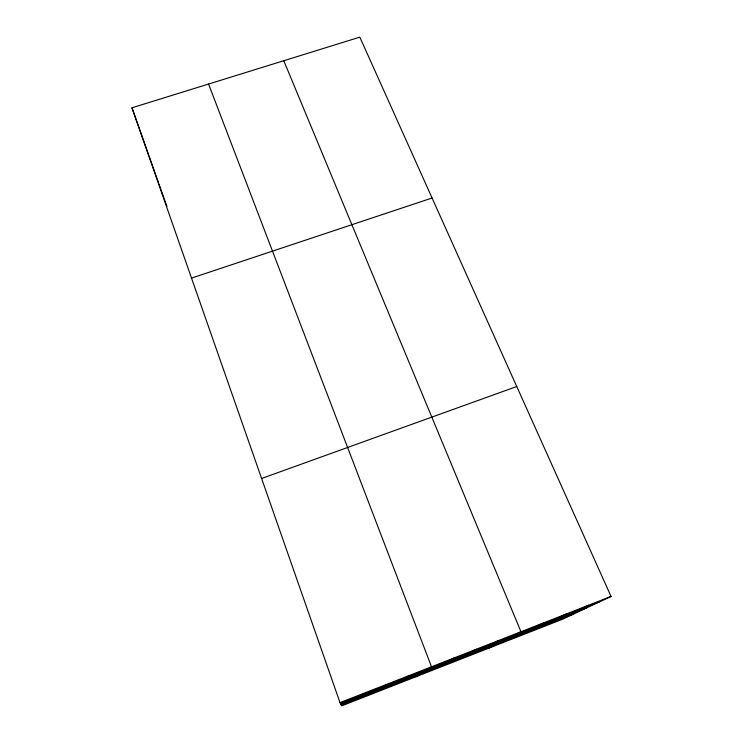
<?xml version="1.0" encoding="UTF-8"?>
<svg xmlns="http://www.w3.org/2000/svg" width="743" height="743" viewBox="0 0 743 743"><rect width="100%" height="100%" fill="white"/><g stroke="black" fill="none" stroke-linecap="round" stroke-linejoin="round"><path stroke-width="1.11" d="M362.51 694.64L363.076 693.59M384.53 686.012L386.016 684.609M406.43 677.43L408.826 675.666M415.913 676.752L431.516 666.787L208.569 84.043M449.868 660.406L454.066 657.945M471.406 651.964L476.486 649.159M492.832 643.568L498.785 640.429M488.736 648.184L520.964 631.736L283.78 60.731M535.982 626.665L543.681 622.838M557.696 618.148L566.259 613.987M579.299 609.687L588.716 605.192M611.043 596.443L562.386 619.3L341.734 705.85L340.006 702.637L131.957 107.8L359.835 37.15L611.043 596.443L340.006 702.637M340.378 703.315L600.771 601.273M340.879 704.253L586.664 607.895M341.334 705.107L573.698 613.987M261.61 478.483L516.756 386.509M191.527 278.105L432.082 198M131.957 107.8L148.869 155.463M149.232 156.485L155.603 174.429M155.984 175.497L158.64 182.982M158.993 183.985L161.491 191.025M161.835 192.01L163.915 197.861M164.268 198.836L166.952 206.424"/></g></svg>
